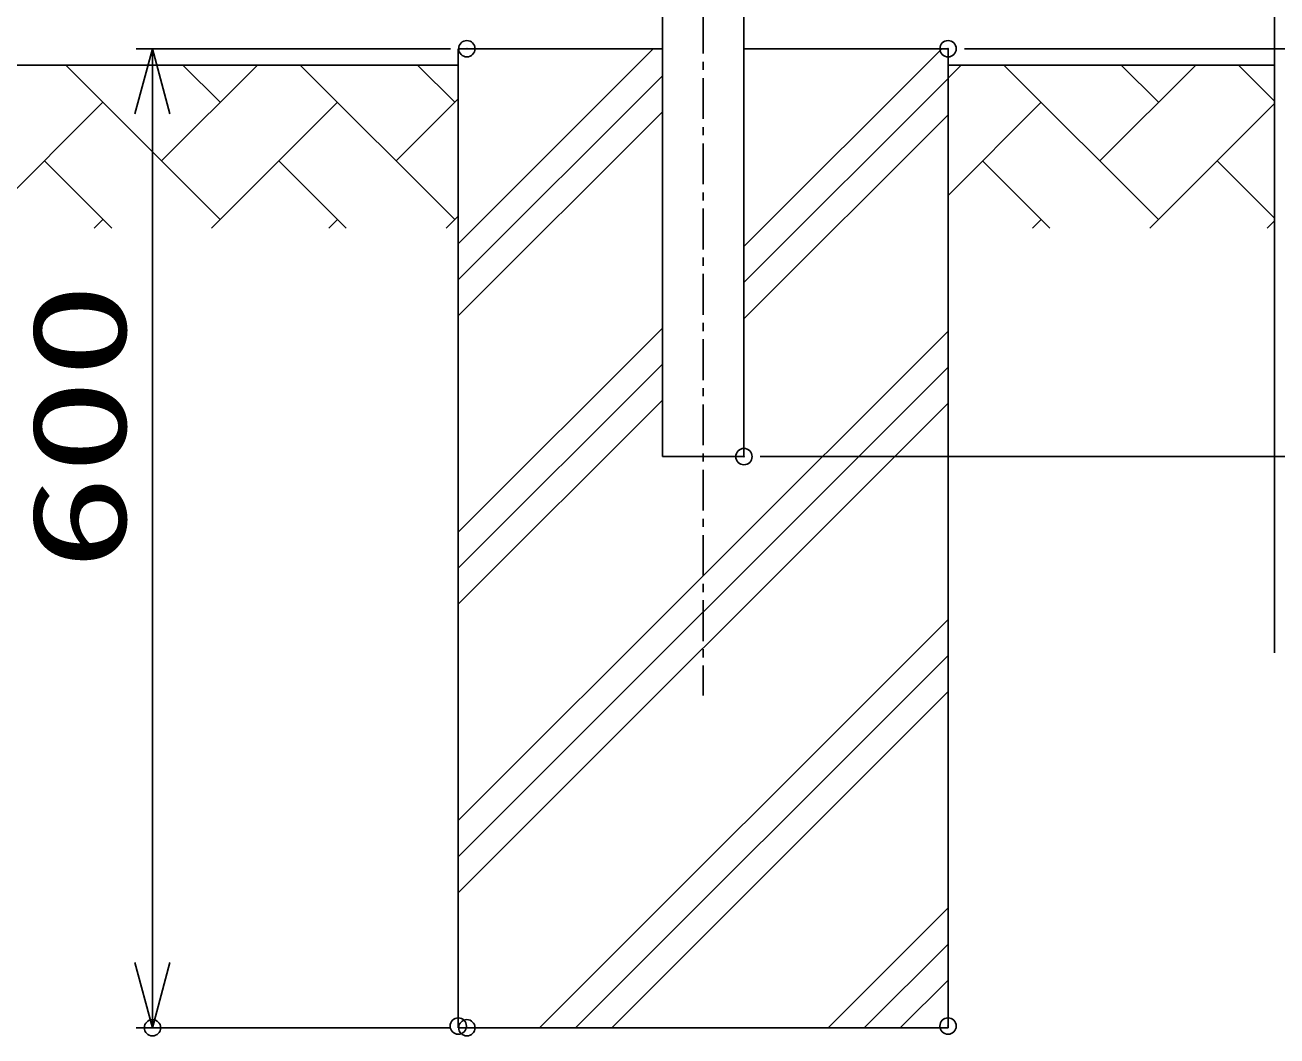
# Model space of a CAD drawing. Units: millimetres, scale not verified. Extents: x -4425 to 4425, y -3150 to 3150.
# Drawn here: x 2313 to 3080, y -1474 to -855 of the extents above; entities that cross this region are included whole.
import ezdxf
from ezdxf.enums import TextEntityAlignment as Align

# ---------------------------------------------------------------- set-up
doc = ezdxf.new("R2010")
doc.units = ezdxf.units.MM
doc.header["$LTSCALE"] = 20
doc.header["$PDMODE"] = 32
doc.header["$PDSIZE"] = 10
doc.linetypes.add('USER1', pattern=[2, 1.25, -0.25, 0.25, -0.25])
for name, color, linetype, lineweight in [('0-3_外形線', 7, 'Continuous', 25), ('0-4_寸法線', 4, 'Continuous', 25), ('0-5_寸法', 4, 'Continuous', 25), ('0-7_EXTCNT-L', 4, 'Continuous', 25), ('0-8_LAYER04', 1, 'USER1', 25), ('0-E_ハッチング', 4, 'Continuous', 25)]:
    doc.layers.add(name, color=color, linetype=linetype, lineweight=lineweight)
doc.layers.add('0-6_DEFPOINTS', color=7, linetype='Continuous')
doc.styles.add('ＭＳ ゴシック', font='')
doc.styles.get('ＭＳ ゴシック').set_extended_font_data('MS Gothic')

# ---------------------------------------------------------------- blocks, each defined once
blk = doc.blocks.new('_Open30')
at = {"layer": '0-5_寸法'}
blk.add_line((0, 0), (-20, 0), dxfattribs=at)
blk.add_lwpolyline([(-20, 5.36), (0, 0), (-20, -5.36)], dxfattribs=at)

msp = doc.modelspace()

# ---------------------------------------------------------------- linework, layer by layer
at = {"layer": '0-3_外形線'}
for p, q in [((2703.26, 555.6), (2703.26, -1119.39)), ((2753.26, -1119.39), (2753.26, 555.6)), ((2578.26, -869.39), (2578.26, -1469.39)), ((2578.26, -869.39), (2698.01, -869.39)), ((2703.26, -869.39), (2578.31, -869.39)), ((2878.21, -869.39), (2753.26, -869.39)), ((2758.51, -869.39), (2878.26, -869.39)), ((2878.26, -869.39), (2878.26, -1469.39)), ((1548.76, -879.39), (2578.26, -879.4)), ((2878.26, -879.39), (3078.26, -879.39)), ((2703.26, -1119.39), (2753.26, -1119.39)), ((2578.26, -1469.39), (2878.26, -1469.39))]:
    msp.add_line(p, q, dxfattribs=at)
at = {"layer": '0-4_寸法線'}
for p, q in [((2573.51, -869.39), (2380.94, -869.39)), ((2888.26, -869.39), (3570.34, -869.39)), ((2888.26, -869.39), (3450.34, -869.39)), ((2888.26, -869.39), (3450.34, -869.39)), ((2390.94, -909.39), (2390.94, -1429.39)), ((2763.26, -1119.39), (3690.34, -1119.39)), ((2763.26, -1119.39), (3450.34, -1119.39)), ((2573.51, -1469.39), (2380.94, -1469.39))]:
    msp.add_line(p, q, dxfattribs=at)
at = {"layer": '0-6_DEFPOINTS'}
for p in [(2583.51, -869.39), (2878.26, -869.39), (2753.26, -1119.39), (2390.94, -1469.39), (2578.26, -1468.32), (2583.51, -1469.39), (2878.26, -1468.32)]:
    msp.add_point(p, dxfattribs=at)
at = {"layer": '0-7_EXTCNT-L'}
msp.add_line((3078.26, 702.18), (3078.26, -1239.61), dxfattribs=at)
at = {"layer": '0-8_LAYER04'}
msp.add_line((2728.26, 592.58), (2728.26, -1265.65), dxfattribs=at)
at = {"layer": '0-E_ハッチング'}
for p, q in [((2578.26, -988.87), (2697.73, -869.39)), ((2753.26, -990.64), (2874.51, -869.39)), ((2432.46, -974.06), (2337.79, -879.4)), ((2396.53, -938.14), (2455.28, -879.4)), ((2432.46, -902.22), (2409.63, -879.4)), ((2576.14, -974.06), (2481.47, -879.4)), ((2576.14, -902.22), (2553.31, -879.4)), ((2878.26, -887.47), (2886.33, -879.39)), ((3007.19, -974.06), (2912.52, -879.39)), ((2971.27, -938.14), (3030.02, -879.39)), ((3007.19, -902.22), (2984.37, -879.39)), ((3078.26, -901.45), (3056.21, -879.39)), ((2578.26, -1010.96), (2703.26, -885.96)), ((2753.26, -1012.74), (2878.26, -887.74)), ((2283.44, -979.39), (2360.61, -902.22)), ((2427.12, -979.39), (2504.3, -902.22)), ((2540.22, -938.14), (2578.26, -900.1)), ((2878.26, -959.31), (2935.35, -902.22)), ((3001.86, -979.39), (3078.26, -902.99)), ((2578.26, -1033.06), (2703.26, -908.06)), ((2753.26, -1034.84), (2878.26, -909.84)), ((2365.95, -979.39), (2324.69, -938.14)), ((2509.63, -979.39), (2468.38, -938.14)), ((2940.68, -979.39), (2899.43, -938.14)), ((3078.26, -973.29), (3043.11, -938.14)), ((2570.81, -979.39), (2578.26, -971.94)), ((2355.28, -979.39), (2360.61, -974.06)), ((2498.96, -979.39), (2504.3, -974.06)), ((2930.02, -979.39), (2935.35, -974.06)), ((3073.7, -979.39), (3078.26, -974.84)), ((2578.26, -1165.64), (2703.26, -1040.64)), ((2578.26, -1342.42), (2878.26, -1042.42)), ((2578.26, -1187.74), (2703.26, -1062.74)), ((2578.26, -1364.52), (2878.26, -1064.52)), ((2578.26, -1209.84), (2703.26, -1084.84)), ((2578.26, -1386.61), (2878.26, -1086.61)), ((2628.06, -1469.39), (2878.26, -1219.2)), ((2650.16, -1469.39), (2878.26, -1241.29)), ((2672.26, -1469.39), (2878.26, -1263.39)), ((2804.84, -1469.39), (2878.26, -1395.97)), ((2826.94, -1469.39), (2878.26, -1418.07)), ((2849.03, -1469.39), (2878.26, -1440.17))]:
    msp.add_line(p, q, dxfattribs=at)

# ---------------------------------------------------------------- block references
at = {"layer": '0-4_寸法線', "xscale": 2, "yscale": 2}
for p, rotation in [((2390.94, -869.39), 90), ((2390.94, -1469.39), 270)]:
    msp.add_blockref('_Open30', p, dxfattribs=dict(at, rotation=rotation))

# ---------------------------------------------------------------- texts
at = {"layer": '0-4_寸法線', "color": 2, "style": 'ＭＳ ゴシック', "width": 1.5}
msp.add_text('600', height=57.77, rotation=90, dxfattribs=at).set_placement((2392.05, -1189.39), align=Align.BOTTOM_LEFT)

doc.saveas('drawing.dxf')
